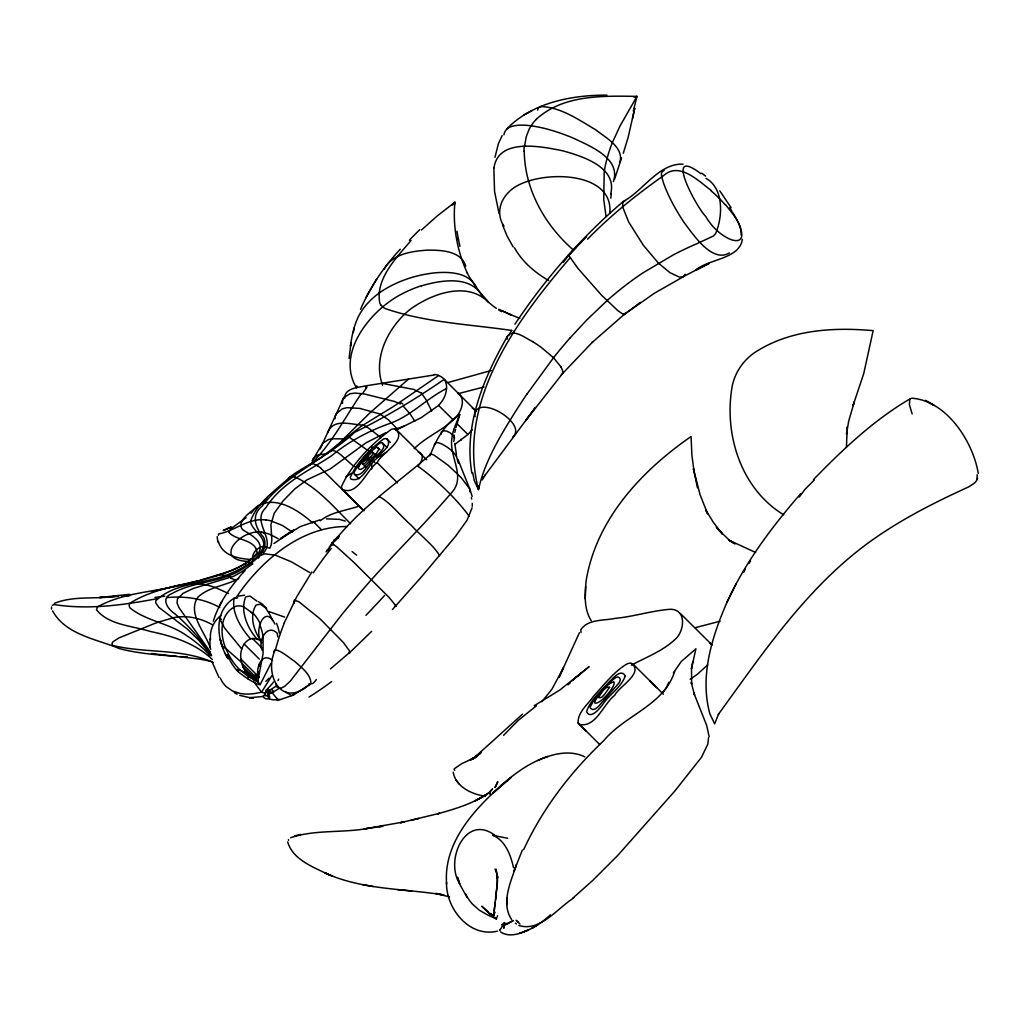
<?xml version="1.0" encoding="UTF-8"?>
<svg xmlns="http://www.w3.org/2000/svg" width="1030" height="1030" viewBox="0 0 1030 1030"><rect width="100%" height="100%" fill="white"/><g stroke="black" fill="none" stroke-linecap="round" stroke-linejoin="round"><path stroke-width="1.5" d="M524.244 151.114C524.643 189.456 544.922 225.235 573.44 250.058L576.427 247.174M349.093 358.44L351.011 342.694L350.445 346.067C351.951 335.123 354.281 323.986 359.65 314.214A69.512 55.607 -13.4 0 1 378.989 293.215M434.3 445.127C435.548 439.347 443.66 445.153 446.647 446.775A32.085 20.471 16.3 0 1 451.269 450.368L453.329 452.376A32.085 20.536 16.2 0 1 456.496 456.522M51.5 609.065L51.526 607.069M489.752 793.164C489.482 792.92 489.649 791.825 492.404 789.057M846.428 447.419L847.278 426.935L846.531 433.99L848.681 421.128L854.282 401.945L853.046 405.511L863.694 373.736L873.157 330.643C834.146 327.205 792.855 329.458 758.518 350.161C745.231 357.745 735.472 370.748 732.279 385.748C723.575 433.553 740.686 488.658 783.688 514.807M338.02 538.433L339.14 536.463M335.046 418.811L335.098 416.596L343.75 397.503L350.046 393.743L355.105 393.087L364.285 393.975L394.323 401.417L400.387 403.966M493.975 167.929C498.237 137.518 541.78 146.505 562.522 150.753C582.439 156.187 617.948 167.311 610.584 194.348M493.834 167.89L494.555 191.374L499.022 213.545M217.15 536.63L217.871 542.063M209.991 638.87L209.888 646.879M591.22 620.678C583.727 608.936 584.95 594.336 586.096 581.113C596.048 519.429 641.445 470.826 691.091 436.514L691.877 455.002L694.168 472.152L693.46 468.856L700.04 494.632L707.687 513.893L705.679 509.824L713.43 522.468L722.455 534.132L716.326 527.064L719.725 530.991M585.246 598.932L585.684 586.431M395.649 430.321L421.244 417.639L438.6 405.421A17.034 9.952 -48.2 0 0 441.136 402.331C447.355 395.044 450.29 378.95 438.471 375.641L394.335 405.949L361.054 426.369L321.553 457.23L296.434 472.345L289.559 477.225L288.619 479.233M511.511 919.417C500.541 902.589 511.06 881.603 516.442 864.634L513.983 871.213M504.417 922.481L502.151 924.708C503.683 926.253 498.185 931.571 499.936 930.18M472.255 506.297L472.319 503.361M506.76 904.482L507.133 898.018L506.721 904.984M211.614 655.724L198.816 640.3L187.486 629.188L158.723 607.262L155.762 602.898L155.749 600.799C173.916 583.469 202.421 583.714 225.416 575.603C239.964 569.551 257.333 561.929 263.641 546.441C265.251 535.639 252.144 531.017 250.496 521.438C256.766 502.357 275.989 490.28 290.035 476.89M610.841 198.172L611.228 193.898M266.384 689.418C267.684 690.976 269.538 696.383 265.714 695.907C262.702 692.044 271.032 685.851 273.504 682.066M691.516 668.367L691.632 684.139L691.297 682.581L694.529 695.018L693.834 693.023L706.67 725.416L709.168 736.798M524.515 146.363L526.266 136.578L529.137 129.214A41.857 27.308 -29.5 0 1 531.197 125.802M495.134 902.538L494.207 910.984M708.511 737.712L707.842 744.111L701.482 757.282L674.74 791.13L617.961 855.196L592.919 880.264L572.68 898.289M624.373 313.455L624.412 314.511L623.266 314.356L617.923 310.7L601.675 295.327L578.062 268.534L568.431 254.989M257.964 676.8C256.058 667.839 261.375 651.578 272.525 660.346M978.281 473.465C973.08 441.793 946.699 400.503 911.524 398.172M977.058 479.233L977.148 474.74M274.881 624.09C264.929 602.511 252.981 631.828 261.826 642.669M495.61 900.233L497.542 879.607L496.202 869.256M411.022 240.492C396.627 257.667 374.984 278.834 379.851 303.361A38.702 19.48 -24.2 0 0 380.997 305.228M293.537 694.091L293.396 695.108L291.451 695.456L285.928 692.25M453.754 437.789L454.204 435.175M609.747 213.146C614.266 168.804 534.647 169.86 511.202 189.829A70.014 45.423 13.8 0 0 503.181 199.369C498.469 207.545 498.34 218.411 504.031 226.149M742.321 239.385C739.566 259.303 708.099 258.916 695.649 270.208L709.091 263.448L695.649 270.208M385.503 432.896L365.985 442.849L330.102 469.023L306.953 479.838L294.722 489.005L283.108 500.902L274.199 513.288L270.903 524.721L271.843 539.772L271.289 544.638L269.86 548.23L263.641 546.441M353.341 332.587L354.153 328.016M454.436 204.906L454.9 202.228L437.286 215.901L421.45 230.012M692.752 661.942L691.439 668.805L695.907 648.784L681.139 661.62L673.363 673.015M503.902 134.776C505.524 124.875 518.373 124.849 526.163 125.274C542.05 126.69 557.385 131.686 572.114 137.595C588.89 145.642 621.412 157.86 613.365 181.692M472.075 507.816L467.066 520.163L455.556 536.308L421.167 577.212L392.456 609.515M479.105 485.516L478.474 489.598L474.302 480.688L472.667 472.744M623.305 153.213L628.158 137.338L634.725 108.24M632.613 118.514L634.686 108.408M489.52 913.43L493.615 915.644L497.387 882.749L496.782 873.427L495.018 869.05M494.967 157.307L498.391 143.659L502.164 135.574M458.376 463.217L456.47 456.535M504.185 927.541L503.786 924.889L506.065 923.228L503.863 925.172M454.797 432.355L455.569 429.24M275.152 649.943C263.32 675.603 282.4 709.335 309.682 684.19L310.893 683.933C311.395 674.328 300.812 667.08 294.322 661.041C291.181 659.548 274.469 644.677 273.761 652.26M633.296 111.021L636.965 96.369C602.962 95.893 563.243 94.541 536.411 119.184M456.02 427.54L459.702 414.511C445.127 423.6 436.514 438.793 430.553 454.359C396.37 484.319 356.805 509.605 329.793 547.368M741.072 234.904C741.999 223.059 732.047 213.352 725.455 204.507M320.188 448.913L336.385 413.519L342.346 408.871L346.891 407.648L359.908 408.421L379.787 413.944L388.323 419.751L397.657 429.227M537.686 110.081L538.072 108.781A61.246 14.446 35.1 0 1 541.587 106.476M311.614 464.208L311.961 463.564A17.587 3.438 43 0 1 312.566 463.384L318.051 466.165M213.313 621.206C219.197 601.816 231.621 585.195 245.127 570.414M330.154 451.655C335.201 445.552 350.895 466.049 355.093 466.693M614.562 179.207L621.592 157.835M237.737 597.876L234.132 598.211C231.402 612.94 241.059 628.081 250.509 638.909C242.565 642.115 239.655 651.913 240.994 659.805M493.679 915.078L494.735 912.001L494.155 915.335L493.331 915.065M909.76 399.447L909.387 404.661L912.155 413.944M514.382 870.17L522.377 850.033M327.553 432.935C333.437 417.343 351.359 425.055 363.706 425.068C369.834 428.66 375.384 433.295 380.946 437.711M277.688 636.849L277.302 633.334C267.324 622.815 257.307 641.291 262.264 650.381M241.535 662.239A26.613 24.308 -64.5 0 0 247.393 673.659C220.562 659.96 253.045 684.512 260.139 684.667L270.954 663.384M685.053 274.276L683.688 276.529L654.269 293.331L623.987 314.588L640.403 302.408L639.36 303.206M245.114 564.736L246.273 562.779L247.998 562.2A4.172 1.712 29.3 0 1 249.041 562.329M465.431 893.628L466.899 896.383A58.221 50.406 -50.5 0 0 472.307 903.928L479.143 910.057L487.19 914.743L496.331 918.94L497.593 915.709M258.504 558.08L259.921 555.672L264.646 553.844L275.19 555.119L291.426 561.839L309.631 572.487M284.19 622.995L296.833 596.615L311.845 571.985M800.876 493.486C771.998 526.755 745.115 562.38 726.807 602.666C711.833 637.197 699.486 676.53 709.953 714.06L714.666 723.871L718.683 713.79L718.361 714.369C763.32 652.569 806.889 587.332 869.693 541.896C900.349 519.738 934.249 502.563 968.599 486.933C971.998 484.551 976.466 482.787 977.612 478.371M668.869 682.285L665.985 688.426L662.419 692.868M358.929 466.049L358.363 467.749A3.644 1.815 -45.2 0 0 358.685 468.817L360.423 469.538L363.101 468.187L376.632 453.071L378.873 449.235L377.366 447.368A3.554 1.764 -45.2 0 0 375.937 447.574L370.053 452.402L358.929 466.049L356.277 467.684M579.414 632.755L559.058 677.289L563.539 667.646L551.887 689.263L541.844 701.726M360.539 309.373C370.053 287.151 383.765 266.873 400.258 249.221M506.966 339.024L507.494 337.904M312.064 460.989L322.725 443.299L328.351 439.578L332.008 438.728L343.556 438.935L348.359 436.591L368.199 450.754M523.652 849.647C542.656 808.434 570.852 771.831 603.709 740.699C624.875 715.09 664.144 705.215 674.599 671.573M726.807 602.666L735.909 584.152M743.712 572.191L745.372 568.843M259.109 671.406L257.358 675.41A22.544 11.227 -45.2 0 0 256.65 677.959A18.566 9.244 -45.2 0 0 256.418 680.148A16.647 8.292 -45.2 0 0 256.509 681.371M384.126 269.397C391.799 253.972 411.421 251.32 426.819 250.148C440.492 250.058 460.861 250.406 465.753 266.204M326.111 551.9L327.064 550.02L328.119 550.664M220.575 603.902L221.759 601.584L219.3 606.31M508.601 335.664L509.181 334.57M481.615 479.182L482.89 476.864M235.806 598.082C260.062 561.505 301.018 526.021 347.187 526.536M365.714 297.979L376.838 278.692M507.391 336.347C484.061 377.263 463.449 425.132 471.882 473.182M619.893 162.173C624.231 147.329 605.37 137.518 595.662 129.754C578.963 119.956 561.569 107.609 541.677 106.554M476.465 411.511L444.265 379.31C415.592 399.099 385.877 416.996 354.681 432.33C325.454 459.367 286.636 473.8 262.161 506.103C250.638 515.116 255.479 528.313 263.629 537.274C270.375 552.904 250.47 563.281 239.913 570.594C218.862 582.748 192.958 581.551 171.817 593.679C160.088 597.941 167.89 609.49 174.971 613.867C188.748 625.867 200.966 639.617 211.33 654.668M509.786 333.501L511.64 330.437M343.75 397.503L342.501 400.258L342.539 403.361M482.31 479.877L485.4 474.753M271.817 675.744L261.594 692.147L255.672 693.383A90.614 45.127 -45.2 0 1 240.415 693.512L232.381 690.937L226.059 686.495A99.112 49.363 -45.2 0 1 220.356 678.139M563.307 262.264L568.882 255.015M531.107 125.789L533.476 122.454A32.806 22.66 -26.5 0 1 536.514 119.235M514.948 324.18C545.308 278.628 581.641 236.913 623.356 201.417C642.772 191.232 658.943 162.972 683.006 164.182M799.241 497.052L805.074 489.289L814.395 479.864M361.427 393.499C344.677 417.691 331.402 444.883 309.631 465.187M276.632 699.679L278.242 700.091L272.087 692.662M526.871 394.245L553.535 357.706A253.483 126.265 -45.2 0 1 569.822 338.201M250.959 513.352L256.084 507.224M327.72 550.574L328.995 548.771M484.821 475.603L535.407 407.429L525.751 420.523L562.573 373.542L592.533 342.063L592.018 342.578L624.553 314.15M263.229 553.11C276.787 539.038 250.651 521.927 265.856 507.739C281.499 482.954 308.202 471.225 331.544 455.788C349.299 440.982 369.963 430.373 391.696 422.764C412.077 414.884 427.141 398.198 446.544 388.516M748.836 563.513L750.587 561.08M365.534 387.628L366.963 385.671L434.016 375.01M418.013 465.869C421.837 462.328 425.171 454.269 418.27 452.028M729.446 252.878C711.872 263.564 692.881 233.887 683.804 222.145C675.719 209.76 668.431 196.73 663.423 182.786C662.728 179.4 658.943 171.92 664.131 170.542M264.285 695.031L263.114 696.383L264.002 695.688M472.281 429.6L470.671 431.596M263.062 696.447C265.701 701.327 273.246 698.276 267.749 693.898M333.025 543.505L331.634 545.231L332.368 543.892L336.462 546.557L353.522 562.045L389.121 597.464L396.228 606.219L395.005 606.142M457.938 416.571L459.702 414.511L453.96 429.008A63.139 31.454 -45.2 0 0 452.891 432.883L452.003 437.428A65.045 32.394 -45.2 0 0 451.552 442.243C450.986 459.174 465.637 478.036 451.372 492.906C419.493 530.283 383.418 563.938 352.286 602.009A565.715 281.757 -45.2 0 0 342.05 614.292L290.37 681.036L284.718 686.315L281.036 688.207L277.109 687.216L276.053 684.384M369.165 458.633L364.517 463.719L362.509 463.77A1.97 0.979 -45.2 0 1 362.341 463.191L365.972 457.809L371.83 452.286A1.918 0.953 -45.2 0 1 372.603 452.183L373.272 453.767L369.165 458.633L371.431 460.873M372.603 460.32C367.118 464.273 362.702 477.65 354.487 474.302A5.369 2.678 -45.2 0 1 354.024 472.719C359.47 460.886 369.461 450.767 379.864 443.042A5.214 2.601 -45.2 0 1 381.976 442.746C388.477 448.475 375.023 455.273 372.603 460.32L374.869 462.56M377.109 462.625C366.963 469.513 357.693 496.563 342.436 489.379A10.274 5.111 -45.2 0 1 341.561 486.353C351.99 463.706 371.109 444.342 391.001 429.562A9.991 4.97 -45.2 0 1 395.044 428.995C408.485 439.192 380.881 453.522 377.109 462.625L397.49 482.851M335.87 540.132L338.046 537.673M569.925 258.002C516.339 320.459 456.007 402.395 478.474 489.598C483.971 464.569 496.769 441.973 510.017 420.317A424.991 211.704 -45.2 0 1 526.806 394.233M569.835 338.213L586.649 320.098L606.953 300.709M313.172 458.608L317.369 455.131L328.325 453.393M507.133 128.596C532.574 102.524 571.779 95.005 606.94 95.146M707.687 664.878L697.194 674.431L690.216 679.195M452.183 205.15L454.9 202.228C452.621 226.355 457.178 251.05 467.298 273.027M503.619 735.343L517.948 720.627L536.385 705.82M572.268 251.269L573.44 250.058M813.533 479.517C842.823 449.389 874.071 419.738 910.52 398.597M587.525 239.218C610.584 215.54 636.385 194.734 663.397 175.757C679.388 161.079 698.52 181.228 711.357 190.524M371.676 631.326L351.513 650.857L330.463 668.895M454.32 768.728L461.904 763.552L475.809 757.269M334.737 447.754L369.809 412.94L408.485 379.13M492.52 788.954C487.847 794.568 482.851 796.821 475.152 800.851L487.872 793.473C472.847 803.709 455.118 808.923 437.789 813.79L439.475 813.327L400.49 822.725L404.249 821.876L364.247 828.931L382.877 826.215L379.285 826.73M550.445 914.859C541.574 922.957 531.197 929.858 519.609 933.296L528.544 929.871C520.974 933.36 509.193 938.073 500.464 931.828M578.216 675.757L581.667 672.654L571.985 680.766L589.083 666.68L559.612 690.177L534.21 705.717M220.845 615.554C213.674 621.154 209.412 630.424 210.519 639.527M567.955 684.847L570.208 682.916M414.137 448.758C426.446 436.501 443.26 430.077 455.518 417.91C461.234 411.601 466.448 398.983 457.732 392.984M266.757 498.031C262.096 506.091 233.733 518.605 242.617 529.703C250.329 534.467 265.238 541.87 258.556 552.865C224.154 586.263 169.242 578.525 130.166 603.078L129.098 605.434L129.78 607.752C146.299 621.232 169.474 623.15 186.803 635.729A179.246 112.219 85.1 0 1 210.3 655.788M522.493 714.163L474.521 757.475L481.409 752.209L473.234 758.428L480.534 753.2L472.564 758.865L478.538 754.887M251.693 564.492L242.076 571.599L233.63 576.285L193.035 588.503L182.928 593.435L177.392 598.997L177.07 603.078L179.066 607.79L210.403 652.067M573.813 897.915C557.217 908.19 540.531 932.111 518.837 925.532M256.805 506.58C275.409 494.658 298.687 510.481 312.592 522.867M503.94 925.738L504.018 927.798M290.627 837.738C315.038 829.395 342.012 833.103 367.311 828.493M273.916 543.557L294.052 529.909L287.125 534.029L280.353 538.742L300.284 526.6L319.918 519.867M561.286 374.933L562.573 373.542L562.766 371.418M455.106 444.188L467.903 434.48L456.638 423.304M453.767 441.394L454.526 437.84A11.111 6.837 18.2 0 0 453.767 436.244L450.78 433.295A11.111 6.824 18.2 0 0 448.771 432.137C446.492 430.527 440.209 429.484 441.355 434.055M246.08 517.704L231.325 528.416L228.724 532.175C235.87 540.879 256.148 539.102 257.049 552.891C244.02 570.092 219.789 573.53 200.464 580.289M234.132 598.211C213.171 611.048 216.622 640.596 228.055 658.814L225.119 653.393M278.667 688.658L273.414 691.967M215.631 575.809L219.673 574.534L225.416 575.603M378.924 293.151C395.726 281.383 415.837 274.714 436.166 272.718C450.458 271.675 469.963 272.654 476.439 287.975M631.377 665.148C646.132 657.256 662.264 651.243 674.792 639.694C684.538 631.815 687.139 609.052 670.208 609.284C651.617 610.687 633.682 616.635 615.103 618.373C603.644 620.871 587.821 618.837 580.753 629.884L581.023 632.523M478.525 754.874L470.131 760.089L477.418 756.11M308.639 685.117L310.777 683.778L293.396 695.108L278.074 700.336M320.201 520.82C331.531 511.743 346.067 510.726 359.11 506.078L363.5 510.391M469.757 491.722L470.053 489.714L457.938 459.457M363.178 461.35L370.993 456.612M372.062 458.118L377.547 454.809M345.913 476.761L351.809 473.195M377.289 457.771L386.611 452.119M276.812 685.761L267.517 691.529L265.959 690.422M52.35 605.344L53.779 604.52C88.335 609.94 122.866 605.164 156.895 598.726M233.72 607.352C219.557 615.528 220.15 635.059 225.712 648.398L241.445 662.264A34.608 32.149 -57.9 0 1 241.02 659.792M513.146 920.395L507.056 923.717M238.767 578.487C225.673 585.864 209.206 586.585 197.863 597.207C186.636 613.829 206.348 633.244 210.725 649.299M503.966 925.61L513.159 920.872M531.905 110.751L524.077 114.858M696.937 269.564L682.491 277.07L679.246 277.031L669.976 272.705L658.453 263.139L643.428 245.385L628.622 221.914L622.622 206.811L622.79 202.318L625.171 200.49M477.289 756.162L469.191 760.41L475.899 757.243M54.384 603.374C73.413 595.52 95.262 599.396 115.18 596.357M512.914 436.823C527.334 423.961 481.087 395.005 474.92 412.876A29.844 14.999 26.2 0 0 475.203 416.674M537.763 760.539C552.209 753.844 569.757 749.505 584.77 756.844M231.081 526.935L223.227 530.502L231.042 527.244L226.857 528.957M547.806 756.496C526.433 763.449 508.678 777.985 492.752 793.396L511.06 777.444L501.237 785.427L502.833 784.139C474.135 809.374 443.158 842.939 446.621 884.049M394.773 429.407L404.314 426.085M491.181 370.517L448.063 382.503M720.073 621.219L695.173 627.721M421.463 285.838C440.943 280.16 471.264 274.817 482.568 296.743M484.01 386.958L458.002 393.73M633.952 97.181L636.965 96.369L620.15 125.724L612.258 142.784A168.701 84.022 -45.2 0 0 608.009 155.169L606.477 160.732A113.648 56.599 -45.2 0 0 604.43 170.671A108.253 53.908 -45.2 0 0 604.172 173.156L603.735 199.601L606.065 216.558M238.548 596.125L244.599 595.198M196.035 581.448L198.996 580.675M152.363 591.465L178.885 585.272L193.601 583.688M262.586 696.55L249.646 697.671L239.72 695.34M188.065 583.405L194.554 581.821M411.06 820.344L418.952 818.451M300.824 834.416L294.606 835.871M186.623 583.727C157.191 592.057 124.36 591.748 97.451 606.966L96.485 609.786C108.794 625.159 132.226 625.738 149.981 631.39C172.396 636.038 195.443 643.196 212.296 659.458M262.393 546.518C257.333 547.896 251.951 553.033 252.685 558.466M497.516 931.133C469.281 937.879 445.939 908.666 446.492 882.324M366.963 385.671C359.213 387.422 344.355 387.666 344.612 398.456M129.587 594.336L99.459 597.516L118.424 596.306M348.758 653.381L349.84 652.969L349.234 650.509L343.325 642.475L319.931 618.734L298.88 601.765L294.207 600.104L293.936 603.297M178.422 617.009C190.215 615.683 202.138 619.094 212.438 624.708M291.284 476.517L293.061 476.568A11.111 3.463 32.2 0 1 294.941 477.019M166.68 597.606C184.834 595.803 203.734 598.533 219.789 607.507M121.592 596.1L129.484 595.598M121.527 595.984L129.445 595.52M326.42 518.863L339.334 519.352L345.205 521.064M187.383 656.895L180.804 656.612M176.285 656.355C157.345 654.938 138.265 653.445 119.815 648.733C96.666 639.038 65.753 634.944 52.556 610.893M261.62 532.446C242.269 528.081 211.24 559.985 248.256 561.414M324.901 872.951L332.574 876.144L324.901 872.951C362.238 890.023 404.121 888.465 443.827 894.967L435.677 893.461L449.479 896.86M397.876 889.701L411.627 890.989M266.139 520.034C248.668 517.382 234.904 531.017 218.592 533.939L218.463 535.265M511.768 330.45C469.513 324.283 425.557 322.635 384.988 308.459A44.11 22.956 -32.9 0 1 383.07 307.172L381.061 305.189M151.565 653.548L199.331 659.046L211.729 661.53M485.323 796.19C471.985 794.516 455.595 786.688 453.187 772.14M362.521 884.616L373.285 886.56M265.418 693.319L261.594 692.147L253.702 681.706M492.752 835.33L507.648 838.266M383.044 383.546L413.622 389.392L421.038 392.958M308.781 683.997L309.682 684.19M705.975 178.383C724.013 188.155 722.893 216.97 715.567 233.617A6.476 3.232 -45.2 0 1 713.236 236.102L695.997 244.097A262.135 130.578 -45.2 0 0 673.298 254.886L642.9 272.899A179.323 89.327 -45.2 0 0 606.928 300.696M469.204 516.262C456.895 499.215 434.879 478.01 417.665 466.114M439.578 555.634C434.081 545.733 419.751 534.815 411.073 525.107C401.005 516.571 388.915 500.85 378.744 496.537M249.054 562.354L249.981 562.65M268.727 611.511L284.602 617.073M253.496 559.612C240.132 558.955 222.66 556.702 218.36 541.445M271.392 521.051L282.465 525.506L292.391 532.059M294.915 476.993C317.163 487.126 333.604 506.837 350.625 523.768M229.536 577.083L230.733 577.547M755.621 552.479L728.854 540.132L735.008 544.007M508.73 313.867L519.841 318.36M472.281 408.06L475.937 410.713M493.113 835.394C505.485 840.841 510.79 855.26 513.494 867.621M386.932 438.986L386.224 438.69A6.695 3.335 -45.2 0 0 383.508 439.063C370.182 448.964 357.371 461.942 350.393 477.109A6.875 3.425 -45.2 0 0 350.973 479.143C362.534 483.07 368.277 464.478 376.298 458.865C379.375 453.136 393.306 446.054 386.932 438.986L390.331 442.359M328.158 874.367C313.056 866.99 292.597 859.522 287.692 841.896M250.895 563.024L252.852 563.977M258.363 601.636L262.264 604.031L266.616 608.588L260.371 604.237L256.084 604.983C249.028 615.889 253.921 631.351 261.156 641.136M498.778 309.283L511.434 315.116L501.868 310.674M271.405 535.046L278.139 538.716M579.581 724.463C596.048 727.824 603.541 703.722 614.82 695.186C618.76 686.598 644.51 672.899 631.287 663.281A10.017 4.995 -45.2 0 0 627 663.925C613.635 671.882 604.159 684.783 593.692 696.023C588.079 704.237 577.521 712.219 578.088 722.944L599.537 744.394M489.327 913.713L493.937 916.108M258.556 681.654C256.019 680.135 247.29 673.337 248.179 679.053M228.518 593.486L215.154 587.448A49.543 23.909 32.2 0 0 204.674 584.667M213.287 662.522C181.885 648.166 145.784 653.574 112.721 645.462L111.935 643.698L112.875 641.857L118.926 637.918L156.187 622.867L172.911 617.846A92.404 46.698 28.6 0 1 178.345 616.919M221.501 619.249L219.673 618.76L224.643 628.094L241.78 648.952M927.206 401.455L933.772 405.099L925.146 400.31M257.964 681.062L257.165 680.74L260.139 684.667M234.325 692.662L237.132 694.246M489.778 913.25L493.409 915.297M498.868 310.004L501.687 311.665M532.639 341.535C525.841 338.625 514.446 328.467 507.61 335.767A42.951 13.648 35.3 0 0 507.249 338.625M548.745 280.624C536.218 273.259 524.566 263.796 516.674 251.436A259.611 129.304 -45.2 0 1 514.498 247.779M495.726 835.948C465.921 812.232 444.432 860.295 459.715 883.727L457.5 877.238L459.792 884.332L466.938 897.22M733.914 543.235L729.227 540.145L719.107 530.296M331.506 543.145L333.591 544.574M496.396 308.408L492.353 305.447A195.764 97.502 -45.2 0 1 488.078 301.558L479.285 291.503L470.285 278.422A241.149 120.111 -45.2 0 1 467.272 273.04M503.181 925.571L502.151 924.708M334.093 540.171L335.162 540.943M225.712 648.398L222.145 645.977L220.278 639.437L222.12 646.222L223.652 648.037M516.468 923.949L515.438 923.15M701.726 173.156L705.627 176.143M337.93 538.355L336.874 537.544A44.857 32.535 88 0 1 338.986 535.78M488.426 912.039L481.77 906.22L488.696 913.056M314.807 522.583L313.3 521.553L321.206 529.523M320.858 468.302L359.11 506.078M700.915 173.684C662.573 144.638 696.731 207.803 705.769 216.455C720.292 242.745 759.535 255.723 732.562 212.347M709.876 642.99L712.129 644.999L680.457 613.584M403.284 406.219L410.185 413.97L414.807 421.206M256.921 601.108L249.994 596.087L245.719 596.808C239.81 610.919 247.483 628.274 257.127 639.167M251.204 612.206L243.505 606.722A12.939 12.115 79.7 0 0 233.668 607.224M438.6 405.421L453.252 419.944M633.502 664.595L663.359 694.207M396.112 429.446L426.69 459.779M649.788 680.753L656.728 687.628M382.529 442.99L387.061 447.484M377.752 447.522L380.019 449.775M372.809 452.273L375.075 454.513M362.509 463.77L365.908 467.131M354.487 474.302L359.019 478.796M342.436 489.379L363.951 510.726M252.44 638.484L262.135 648.102M244.187 644.085L259.29 659.071M240.891 659.084L259.418 677.457M271.766 689.701L273.826 691.735M241.625 663.05L256.65 677.959M267.929 689.134L271.675 692.855M242.861 666.706L256.418 680.148M268.276 691.915L269.963 693.589M253.522 678.59L255.273 680.315M266.616 691.568L267.491 692.43M244.612 670.092L255.144 680.534M267.182 692.469L268.675 693.963M246.852 673.118L252.105 678.319M269.113 698.868L267.555 695.636L267.594 690.615M578.088 722.944L586.263 731.236M496.331 918.94L494.954 917.408M421.849 393.743L426.201 399.898L431.647 411.047M488.684 302.55C467.337 280.109 430.27 294.117 409.103 310.172C388.168 327.63 372.628 358.157 382.568 385.284M356.522 387.898C335.471 353.123 370.71 310.275 401.069 294.374A105.614 91.245 -22.4 0 1 421.437 285.735M455.865 779.839L459.393 784.152M719.803 190.859L731.107 207.738M454.706 770.35L454.127 769.346M729.626 207.725L731.867 211.202M513.172 246.943L507.249 236.398L502.486 224.888M561.105 367.092L553.535 357.706L541.123 347.277A38.445 10.905 35.7 0 0 532.652 341.664M218.978 677.483L212.45 662.766M469.667 488.799L461.041 477.431L448.011 465.187L433.978 455.054L430.283 453.779L429.935 455.775M490.023 794.284L489.314 792.907L489.636 793.538M259.869 666.449L259.328 664.26M470.272 490.473L472.191 496.512M496.782 873.427L498.069 877.676M471.302 497.657L471.689 499.087M458.183 238.484L459.921 246.35M693.46 468.856L697.465 487.808M456.522 455.054L454.719 443.364M460.848 439.334L461.002 440.158M456.96 231.209L458.466 240.003M263.088 636.038L263.049 653.78L257.719 681.808L247.844 676.285L239.089 669.088A60.616 57.835 -77.2 0 1 225.93 648.308M356.792 385.915L356.934 387.061M288.49 839.579L288.542 840.351M503.709 925.803L503.747 928.017M371.74 445.99L371.74 448.887M371.74 464.067L371.74 468.882M369.77 451.603L369.77 452.698M369.77 460.732L369.77 463.564M368.135 455.44L368.135 459.831M470.594 431.57A16.956 6.425 -44.6 0 1 467.865 434.428M434.351 374.521A39.307 20.304 -39.7 0 1 438.741 375.332M362.856 393.164A94.142 29.407 -47.4 0 1 366.886 387.46M262.431 546.595A10.931 7.12 43.8 0 1 263.68 546.531M290.19 477.006A17.446 5.626 34.4 0 1 291.554 476.774M250.02 562.753A7.043 2.524 28.6 0 1 250.895 563.114M225.377 575.461A29.291 12.926 28.8 0 1 227.63 576.234A50.934 22.776 28.9 0 1 229.523 576.877M193.73 583.817A66.306 28.608 28.2 0 1 198.545 583.971M155.002 597.452A225.3 85.271 17.8 0 1 164.761 596.216M399.936 402.382A28.505 10.287 67.3 0 1 402.872 404.03M421.09 392.585A37.582 16.12 -89.5 0 1 421.927 393.318M198.417 583.817A54.049 25.621 31.4 0 1 204.635 584.589M261.388 532.034A32.909 17.6 33.2 0 1 262.972 532.201M263.448 533.27A28.93 16.081 34.7 0 1 264.968 533.553M264.736 532.87A24.488 13.982 36.3 0 1 271.405 535.021M230.772 578.113A82.233 36.243 28.8 0 1 236.269 580.392M317.961 466.011A19.583 4.352 44.9 0 1 320.806 468.161M266.101 519.957A27.617 15.682 27.2 0 1 271.379 520.974M512.489 333.501A18.398 3.863 -61 0 1 514.202 330.913M568.689 255.054A16.081 2.524 -47.3 0 1 572.242 251.127M568.457 255.015A51.178 2.755 48.3 0 1 568.766 254.886M409.399 240.222A382.542 197.966 -10.4 0 1 419.764 229.677M710.996 190.717A148.14 100.077 13 0 1 725.068 204.609M568.47 255.968A226.755 92.069 -50.7 0 1 586.572 236.72M560.951 367.015A38.445 10.532 34.7 0 1 562.689 371.379M334.158 540.287A50.689 36.823 87.9 0 1 336.913 537.647M331.673 543.364A49.311 36.243 86.3 0 1 334.209 540.377M327.527 550.471A53.303 39.887 84.1 0 1 331.853 543.595M276.568 623.305A48.487 45.719 -75.7 0 1 279.323 632.871M266.229 609.065A49.298 37.814 85.2 0 1 272.628 620.562M238.329 671.766A56.676 48.771 -53.4 0 1 227.63 654.874M254.088 680.173A82.426 78.743 59.6 0 1 255.453 674.096M253.2 676.504A32.097 27.874 -8 0 1 248.179 672.976M250.496 638.883A10.506 10.094 -52.7 0 1 257.075 639.269M257.139 639.141A16.544 16.055 -69.9 0 1 261.169 641.342M269.113 678.152A82.426 45.062 -65.2 0 1 265.83 681.319M277.984 680.624A32.097 3.077 -62.8 0 1 278.679 679.105M272.705 692.083A26.613 3.425 -37.4 0 1 267.877 693.795M273.632 691.722A34.608 5.42 -40.5 0 1 272.306 692.43M331.699 681.525A220.163 112.399 -52.5 0 1 308.987 697.065M275.409 650.007A220.163 218.836 50.6 0 1 284.306 623.047M259.56 624.489A41.316 40.492 -88.1 0 1 262.946 636.064M253.303 613.417A41.998 40.994 87.8 0 1 260.397 624.077M251.127 612.284A40.518 36.205 67.6 0 1 252.711 613.983M316.262 679.543A12.939 3.85 -27.6 0 1 312.36 683.74M279.194 699.254A60.616 15.836 -35.8 0 1 269.358 698.675M524.013 151.191A117.317 72.345 -34 0 1 524.231 146.44M356.65 555.144A59.418 0.644 37.9 0 1 352.093 551.578M313.223 572.886A377.083 371.289 -14.7 0 1 331.222 548.475M384.589 595.417A377.083 138.084 -50.7 0 1 365.959 615.309M516.082 920.279A10.429 2.884 35.1 0 1 519.918 924.077M517.459 921.399A9.849 2.845 34.8 0 1 518.245 922.146M590.242 706.786L590.448 708.292L592.791 709.619L595.585 708.807L598.494 706.425L619.236 682.62L620.369 679.8L619.558 677.907L617.678 676.955L615.876 677.405L608.988 682.839L594.954 698.533L590.242 706.786M625.21 676.015C621.322 687.499 609.116 694.465 602.64 704.623C599.576 708.498 590.576 719.931 586.559 711.666C590.383 700.04 600.606 691.787 608.382 682.697C612.258 679.324 620.936 667.762 625.21 676.015M594.619 701.675L594.774 702.988C599.486 705.383 616.893 685.645 613.816 681.731C605.395 684.692 599.19 694.117 594.619 701.675M609.606 687.37C606.928 690.255 602.627 699.602 598.533 697.529C600.683 694.156 605.434 685.246 609.606 687.37M497.722 781.899L495.121 787.422L497.722 781.899M533.244 927.425L532.047 928.146L538.098 924.489L533.244 927.425M253.535 697.812L249.646 697.671L253.535 697.812"/></g></svg>
